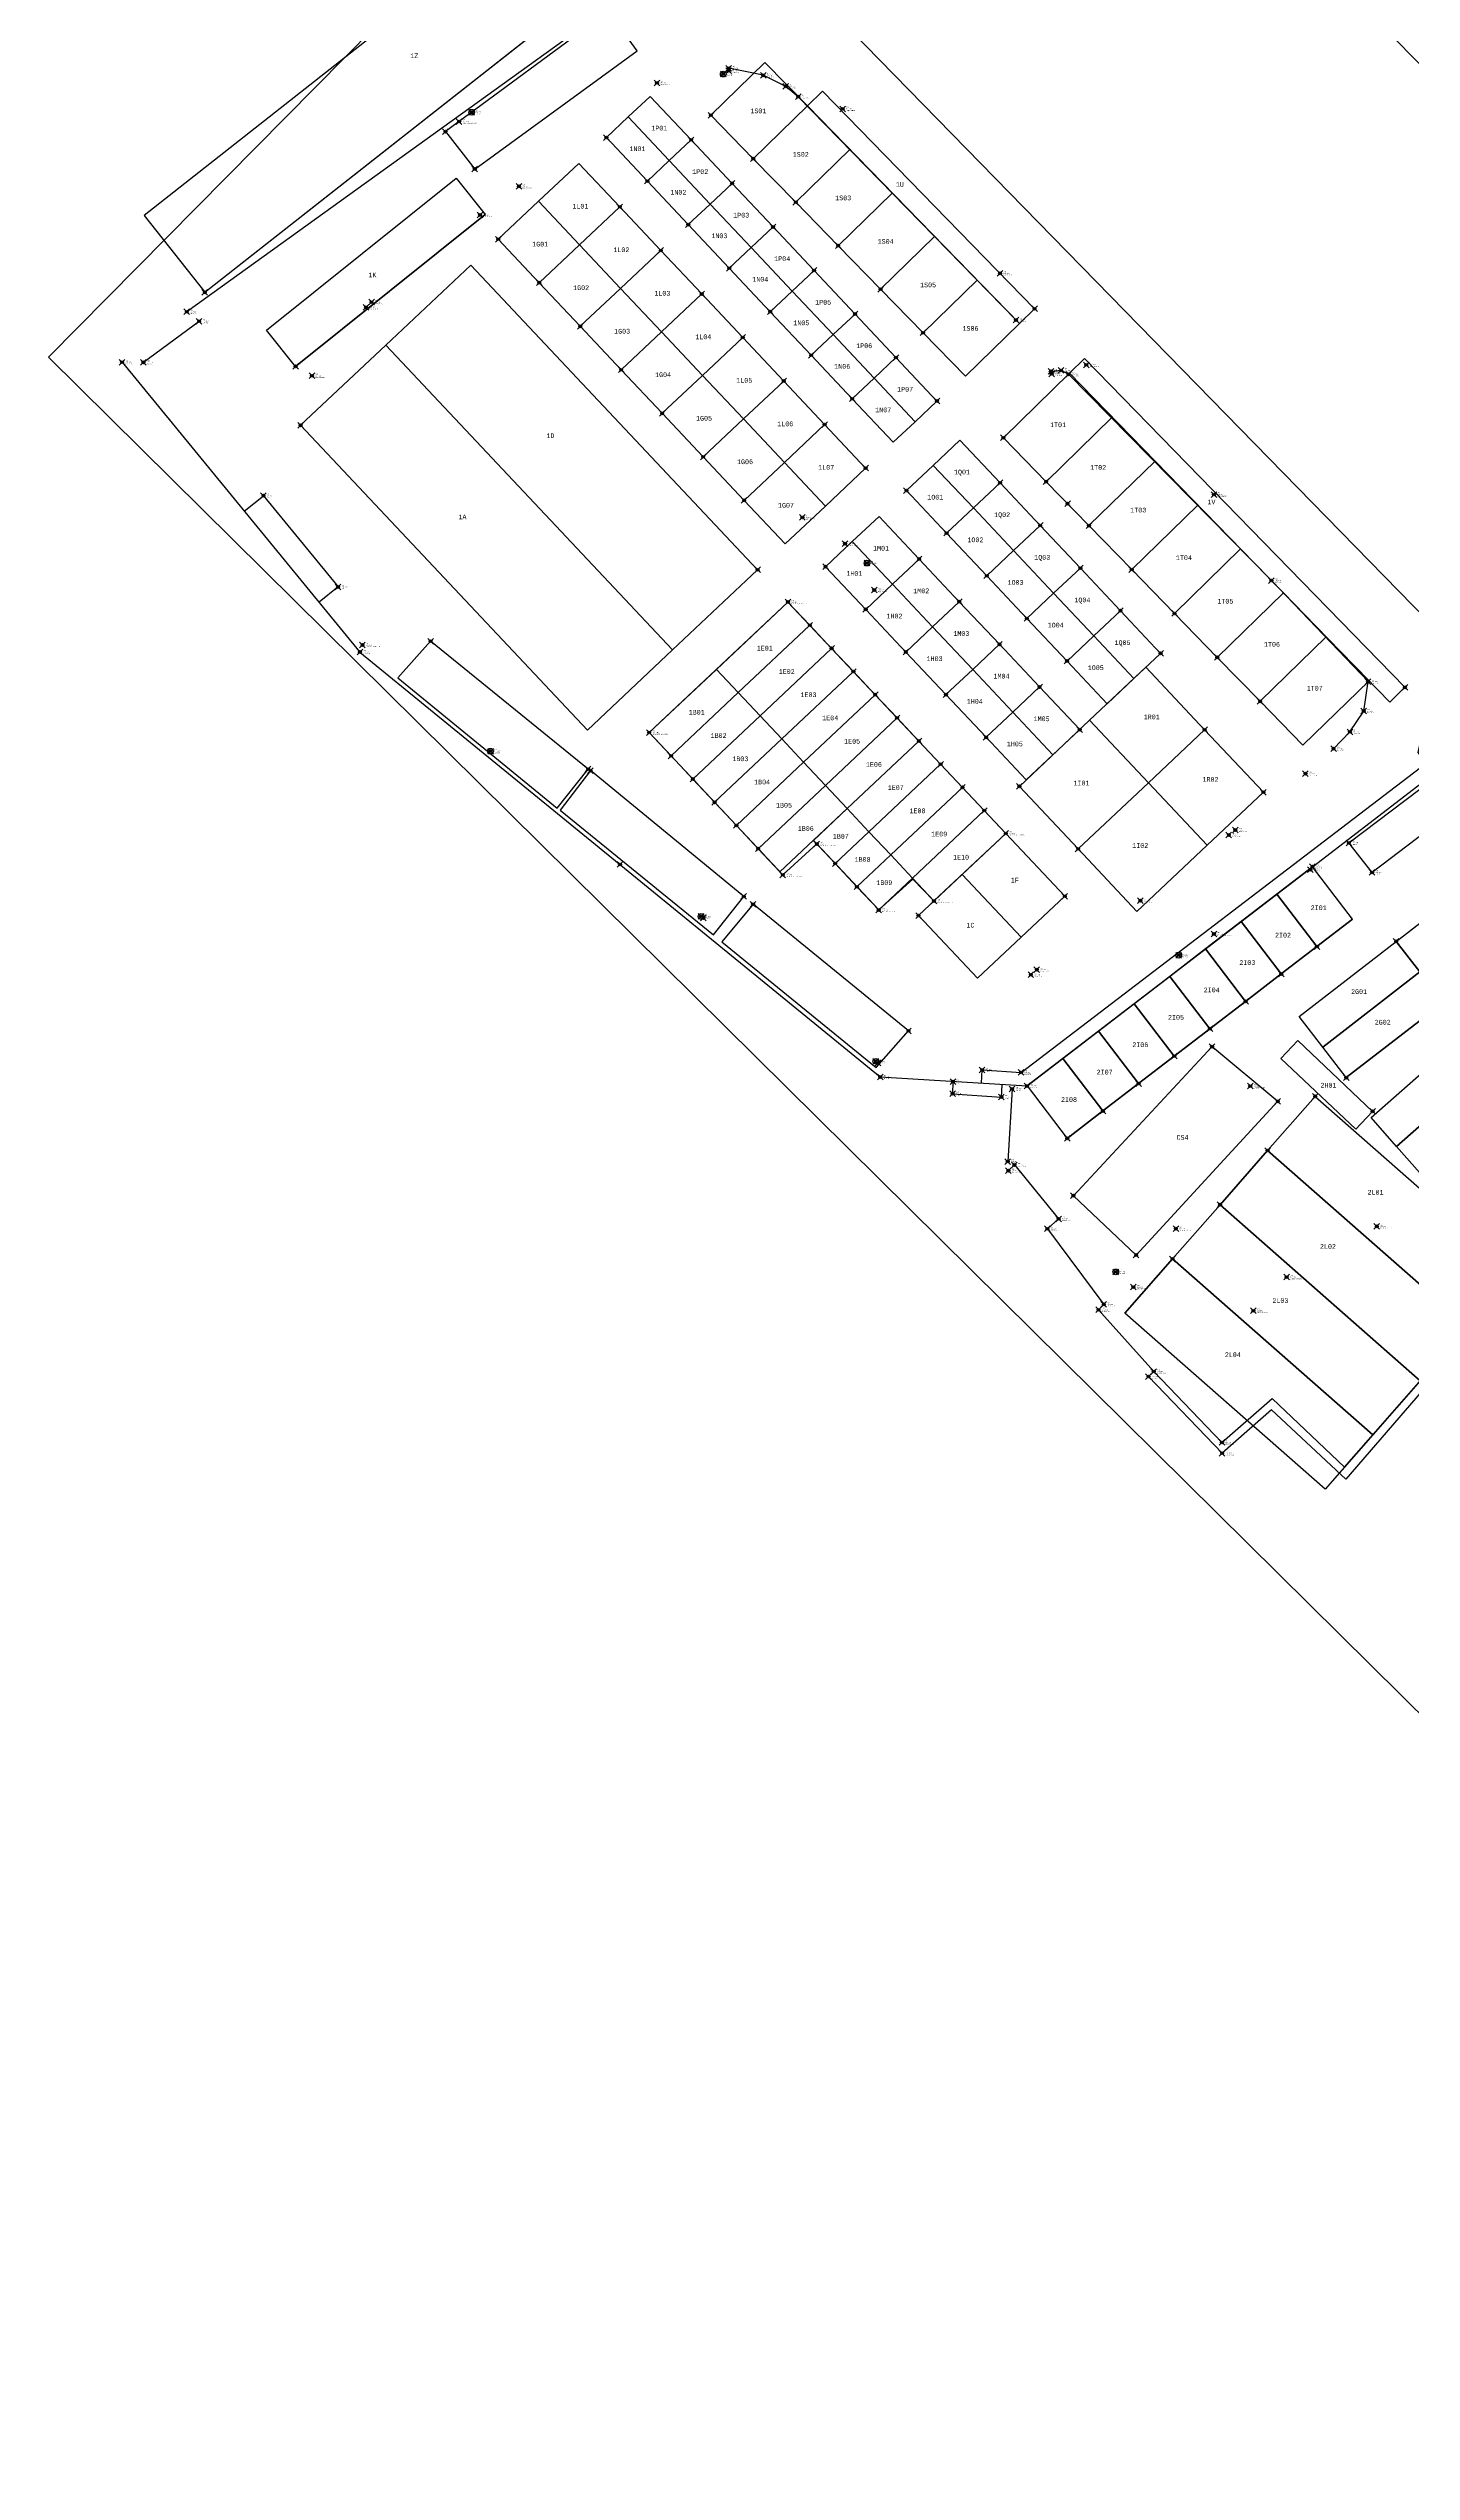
# Model space of a CAD drawing. Extents: x -300 to 1147333, y -89907 to 306044.
# Drawn here: x 771473 to 915940, y -89907 to 166816 of the extents above; entities that cross this region are included whole.
import ezdxf
from ezdxf.enums import TextEntityAlignment as Align

# ---------------------------------------------------------------- set-up
doc = ezdxf.new("R2010")
doc.units = 0
doc.header["$PDMODE"] = 35
doc.header["$PDSIZE"] = 300
for name, color, linetype in [('pntdesc', 1, 'Continuous'), ('pntelev', 2, 'Continuous'), ('pntno', 3, 'Continuous'), ('WF nome aree GPS', 7, 'Continuous'), ('WF nuovi punti', 6, 'Continuous')]:
    doc.layers.add(name, color=color, linetype=linetype)
for name, color, linetype, lineweight in [('WF ingombro stive 2', 1, 'Continuous', 30), ('WF lato di accesso', 40, 'Continuous', 30), ('WF piazzole', 6, 'Continuous', 30), ('WF vertice sinistro', 94, 'Continuous', 30)]:
    doc.layers.add(name, color=color, linetype=linetype, lineweight=lineweight)
doc.styles.get("Standard").update_dxf_attribs({"font": 'consola.ttf', "height": 500})
picture_1 = doc.add_image_def('image1.png', size_in_pixel=(2160, 1440))

msp = doc.modelspace()

# ---------------------------------------------------------------- linework, layer by layer
at = {"color": 244, "lineweight": 30, "true_color": 0x991b1e}
for points, elevation in [([(874014, 138053), (850943, 161706), (849622, 162802), (847227, 163976), (843581, 164728), (843560, 164446)], 2095), ([(907669, 92627), (909411, 94412), (910869, 96616), (911328, 99733), (901087, 110445), (879585, 132297), (878803, 132700), (877727, 132602), (877795, 132338)], 2505), ([(873207, 47923), (873848, 48520), (878534, 42814), (877341, 41765), (883326, 33749), (882766, 33179), (888612, 26640), (895845, 19119), (901172, 23766), (908834, 16516), (926637, 36779), (927185, 36274), (908989, 15245), (901084, 22590), (895863, 17984), (888058, 26103)], 339)]:
    msp.add_lwpolyline(points, dxfattribs=dict(at, elevation=elevation))
for points in [[(779273, 133571, 1954), (804488, 102869, 1078), (859622, 57846, 234), (875192, 56896, 360), (905434, 80120, 2651), (929939, 98932, 2113), (972274, 132821, 2133), (932308, 185020, 2207), (928260, 181864, 2212), (921136, 191292, 2143), (912688, 185261, 2335), (889054, 212917, 1692), (881837, 207775, 1649), (880756, 207024, 1675), (839674, 177483, 2809)], [(833292, 172882, 2863), (786136, 138919, 2008)], [(781538, 133562, 1933), (787438, 137922, 2012)], [(792226, 117800, 1504), (794260, 119431, 2904), (802168, 109763, 2849), (800150, 108151, 1229)], [(933432, 101642, 2187), (936156, 98000, 64), (911754, 79517, -37), (909295, 82651, -32), (930270, 98498, 2046), (929939, 98932, 2113)], [(870358, 57191, 321), (870425, 58590, 2574), (874548, 58321, 2529), (917488, 91098, 2611), (916642, 92215, 2014), (916889, 93347, 2014), (922446, 97350, 1996)], [(867334, 57340, 398), (867303, 56070, 354), (872465, 55724, 338), (872546, 57058, 339)], [(873600, 56583, 366), (873137, 48890, 340)]]:
    msp.add_polyline3d(points, dxfattribs=at)
for points in [[(948248, 133087, 2125), (919158, 104658, 2033), (854983, 170257, 2131), (883967, 198669, 2144)], [(872933, 83649, 2875), (865325, 76494, 3627), (863072, 78815, 3012), (859468, 75539, 2803), (852907, 82530, 2839), (849303, 79254, 2630), (835143, 94338, 2893), (849853, 108163, 2932)]]:
    msp.add_polyline3d(points, close=True, dxfattribs=at)
for centre in [(842985, 164102, 2570), (816329, 160056, 2736), (858226, 112292, 2848), (818325, 92363, 2592), (840645, 74853, 2507), (891264, 70744, 2520), (859156, 59504, 2487), (884598, 37194, 275)]:
    msp.add_circle(centre, 300, dxfattribs=at)
for p in [(842985, 164102, 2570), (843560, 164446, 2551), (843581, 164728, 2492), (835961, 163167, 2713), (847227, 163976, 2352), (849622, 162802, 2228), (850943, 161706, 2137), (815001, 159073, 2753), (816329, 160056, 2736), (855639, 160418, 2149), (821340, 152207, 2701), (817215, 149164, 2692), (872326, 142983, 2104), (786136, 138919, 2008), (805130, 139397, 2549), (805717, 139942, 2542), (787438, 137922, 2012), (874014, 138053, 2095), (779273, 133571, 1954), (781538, 133562, 1933), (881467, 133289, 2084), (799399, 132136, 2580), (877727, 132602, 2162), (877795, 132338, 2192), (878803, 132700, 2023), (879585, 132297, 2008), (794260, 119431, 2904), (895000, 119558, 1969), (851375, 117126, 2775), (855895, 114358, 2768), (858226, 112292, 2848), (901087, 110445, 1839), (802168, 109763, 2849), (849853, 108163, 2932), (859000, 109444, 2844), (804488, 102869, 1078), (804749, 103605, 2580), (911328, 99733, 1827), (910869, 96616, 1965), (818325, 92363, 2592), (835143, 94338, 2893), (907669, 92627, 2505), (909411, 94412, 2185), (904692, 89981, 2637), (852907, 82530, 2839), (872933, 83649, 2875), (896574, 83484, 2686), (897260, 84014, 2724), (909295, 82651, -32), (905221, 79802, 136), (905434, 80120, 2651), (911754, 79517, -37), (849303, 79254, 2630), (840645, 74853, 2507), (859468, 75539, 2803), (865325, 76494, 3627), (887203, 76520, 2740), (894996, 72989, 2556), (876221, 69219, 2745), (891264, 70744, 2520), (875590, 68674, 2748), (859156, 59504, 2487), (859622, 57846, 234), (867334, 57340, 398), (870425, 58590, 2574), (873600, 56583, 366), (874548, 58321, 2529), (875192, 56896, 360), (898853, 56875, 95), (867303, 56070, 354), (872465, 55724, 338), (873137, 48890, 340), (873848, 48520, 315), (873207, 47923, 339), (877341, 41765, 303), (878534, 42814, 329), (890958, 41777, 276), (912258, 42018, -99), (884598, 37194, 275), (902696, 36636, -91), (882766, 33179, 181), (883326, 33749, 188), (886457, 35580, 141), (899178, 33074, -79), (888058, 26103, 1487), (888612, 26640, 1447), (895845, 19119, 1256), (895863, 17984, 1236)]:
    msp.add_point(p, dxfattribs=at)
at = {"layer": 'WF ingombro stive 2'}
for points, elevation in [([(781633, 149127), (788044, 140981), (842383, 183722), (835964, 191880)], 2056), ([(841681, 159746), (847407, 165331), (851904, 160721), (846178, 155136)], 2856), ([(835244, 161743), (839586, 157131), (837266, 154947), (832924, 159559)], 2856), ([(875987, 139230), (874388, 137670), (851904, 160721), (853503, 162280)], 2856), ([(832924, 159559), (837266, 154947), (834947, 152763), (830604, 157375)], 2856), ([(846178, 155136), (851904, 160721), (856400, 156110), (850675, 150526)], 2856), ([(839586, 157131), (843928, 152518), (841609, 150334), (837266, 154947)], 2856), ([(837266, 154947), (841609, 150334), (839289, 148150), (834947, 152763)], 2856), ([(850675, 150526), (856400, 156110), (860897, 151500), (855172, 145916)], 2856), ([(817756, 149219), (797666, 133136), (794583, 136986), (814669, 153074)], -272079), ([(843928, 152518), (848271, 147906), (845951, 145722), (841609, 150334)], 2856), ([(855172, 145916), (860897, 151500), (865394, 146890), (859669, 141306)], 2856), ([(841609, 150334), (845951, 145722), (843631, 143538), (839289, 148150)], 2856), ([(848271, 147906), (852613, 143294), (850293, 141110), (845951, 145722)], 2856), ([(859669, 141306), (865394, 146890), (869891, 142280), (864165, 136695)], 2856), ([(845951, 145722), (850293, 141110), (847974, 138926), (843631, 143538)], 2856), ([(852613, 143294), (856955, 138682), (854636, 136498), (850293, 141110)], 2856), ([(864165, 136695), (869891, 142280), (874388, 137670), (868662, 132085)], 2856), ([(850293, 141110), (854636, 136498), (852316, 134314), (847974, 138926)], 2856), ([(856955, 138682), (861298, 134070), (858978, 131886), (854636, 136498)], 2856), ([(854636, 136498), (858978, 131886), (856659, 129702), (852316, 134314)], 2856), ([(861298, 134070), (865640, 129458), (863321, 127274), (858978, 131886)], 2856), ([(915238, 99129), (913638, 97570), (879688, 132397), (881288, 133957)], 1839), ([(858978, 131886), (863321, 127274), (861001, 125090), (856659, 129702)], 2856), ([(865244, 122647), (868076, 125314), (872330, 120796), (869498, 118130)], 2875), ([(862412, 119981), (865244, 122647), (869498, 118130), (866665, 115463)], 2875), ([(869498, 118130), (872330, 120796), (876583, 116279), (873751, 113612)], 2875), ([(866665, 115463), (869498, 118130), (873751, 113612), (870919, 110945)], 2875), ([(856667, 114572), (859500, 117239), (863753, 112721), (860921, 110055)], 2875), ([(873751, 113612), (876583, 116279), (880837, 111761), (878005, 109094)], 2875), ([(853835, 111906), (856667, 114572), (860921, 110055), (858089, 107388)], 2875), ([(870919, 110945), (873751, 113612), (878005, 109094), (875172, 106428)], 2875), ([(860921, 110055), (863753, 112721), (868007, 108203), (865174, 105537)], 2875), ([(878005, 109094), (880837, 111761), (885090, 107243), (882258, 104577)], 2875), ([(858089, 107388), (860921, 110055), (865174, 105537), (862342, 102870)], 2875), ([(865174, 105537), (868007, 108203), (872260, 103686), (869428, 101019)], 2875), ([(875172, 106428), (878005, 109094), (882258, 104577), (879426, 101910)], 2875), ([(862342, 102870), (865174, 105537), (869428, 101019), (866596, 98353)], 2875), ([(882258, 104577), (885090, 107243), (889344, 102725), (886512, 100059)], 2875), ([(869428, 101019), (872260, 103686), (876514, 99168), (873681, 96501)], 2875), ([(879426, 101910), (882258, 104577), (886512, 100059), (883679, 97392)], 2875), ([(866596, 98353), (869428, 101019), (873681, 96501), (870849, 93835)], 2875), ([(887775, 101248), (894006, 94630), (888047, 89019), (881816, 95637)], 2856), ([(873681, 96501), (876514, 99168), (880767, 94650), (877935, 91984)], 2875), ([(870849, 93835), (873681, 96501), (877935, 91984), (875103, 89317)], 2875), ([(874375, 88632), (881816, 95637), (888047, 89019), (880606, 82013)], 2856), ([(894006, 94630), (900237, 88012), (894278, 82401), (888047, 89019)], 2856), ([(880606, 82013), (888047, 89019), (894278, 82401), (886837, 75395)], 2856), ([(868309, 79300), (874562, 72650), (879187, 76999), (872933, 83649)], 2875), ([(905917, 71665), (909697, 74568), (905434, 80120), (901654, 77217)], 2651), ([(924591, 80159), (927097, 76915), (916809, 68968), (914303, 72212)], -11), ([(869938, 68301), (874562, 72650), (868309, 79300), (863684, 74951)], 2875), ([(902137, 68762), (905917, 71665), (901654, 77217), (897873, 74314)], 2651), ([(898356, 65859), (902137, 68762), (897873, 74314), (894093, 71411)], 2651), ([(914303, 72212), (916809, 68968), (906521, 61021), (904014, 64265)], -11), ([(894576, 62956), (898356, 65859), (894093, 71411), (890313, 68508)], 2651), ([(890796, 60053), (894576, 62956), (890313, 68508), (886532, 65605)], 2651), ([(916809, 68968), (919315, 65723), (909027, 57776), (906521, 61021)], -11), ([(887015, 57150), (890796, 60053), (886532, 65605), (882752, 62702)], 2651), ([(883235, 54247), (887015, 57150), (882752, 62702), (878972, 59799)], 2651), ([(921403, 62144), (924112, 59066), (914354, 50477), (911645, 53554)], -116), ([(879455, 51344), (883235, 54247), (878972, 59799), (875192, 56896)], 2651), ([(924112, 59066), (926821, 55989), (917063, 47399), (914354, 50477)], -116), ([(900684, 50052), (905726, 55790), (926954, 37139), (921912, 31400)], 302), ([(895642, 44313), (900684, 50052), (921912, 31400), (916870, 25662)], 302), ([(890600, 38575), (895642, 44313), (916870, 25662), (911828, 19923)], 302), ([(885558, 32836), (890600, 38575), (911828, 19923), (906786, 14185)], 302)]:
    msp.add_lwpolyline(points, close=True, dxfattribs=dict(at, elevation=elevation))
for points, elevation in [([(827684, 154641), (832026, 150029), (827760, 146012), (823418, 150624), (827684, 154641)], 2856), ([(823418, 150624), (827760, 146012), (823493, 141995), (819151, 146607), (823418, 150624)], 2856), ([(832026, 150029), (836369, 145417), (832102, 141400), (827760, 146012), (832026, 150029)], 2856), ([(837607, 103104), (807218, 135380), (816234, 143870), (846631, 111585), (837607, 103104)], 2856), ([(827760, 146012), (832102, 141400), (827836, 137383), (823493, 141995), (827760, 146012)], 2856), ([(836369, 145417), (840711, 140805), (836445, 136788), (832102, 141400), (836369, 145417)], 2856), ([(832102, 141400), (836445, 136788), (832178, 132771), (827836, 137383), (832102, 141400)], 2856), ([(840711, 140805), (845054, 136193), (840787, 132176), (836445, 136788), (840711, 140805)], 2856), ([(836445, 136788), (840787, 132176), (836521, 128159), (832178, 132771), (836445, 136788)], 2856), ([(845054, 136193), (849396, 131581), (845129, 127564), (840787, 132176), (845054, 136193)], 2856), ([(837607, 103104), (828598, 94607), (798202, 126891), (807218, 135380), (837607, 103104)], 2856), ([(840787, 132176), (845129, 127564), (840863, 123547), (836521, 128159), (840787, 132176)], 2856), ([(849396, 131581), (853738, 126969), (849472, 122952), (845129, 127564), (849396, 131581)], 2856), ([(872679, 125564), (879688, 132397), (884223, 127745), (877213, 120912), (872679, 125564)], 2008), ([(845129, 127564), (849472, 122952), (845205, 118935), (840863, 123547), (845129, 127564)], 2856), ([(853738, 126969), (858081, 122356), (853814, 118339), (849472, 122952), (853738, 126969)], 2856), ([(877213, 120912), (884223, 127745), (888758, 123093), (881748, 116260), (877213, 120912)], 2008), ([(849472, 122952), (853814, 118339), (849548, 114322), (845205, 118935), (849472, 122952)], 2856), ([(881748, 116260), (888758, 123093), (893292, 118442), (886283, 111609), (881748, 116260)], 1839), ([(886283, 111609), (893292, 118442), (897827, 113790), (890817, 106957), (886283, 111609)], 1839), ([(890817, 106957), (897827, 113790), (902362, 109138), (895352, 102305), (890817, 106957)], 1839), ([(852164, 105708), (844581, 98569), (842266, 101033), (849853, 108163), (852164, 105708)], 2875), ([(895352, 102305), (902362, 109138), (906897, 104486), (899887, 97653), (895352, 102305)], 1839), ([(854475, 103254), (846890, 96112), (844581, 98569), (852164, 105708), (854475, 103254)], 2875), ([(856786, 100799), (849199, 93655), (846890, 96112), (854475, 103254), (856786, 100799)], 2875), ([(899887, 97653), (906897, 104486), (911431, 99834), (904422, 93001), (899887, 97653)], 1839), ([(844581, 98569), (837463, 91867), (835143, 94338), (842266, 101033), (844581, 98569)], 2844), ([(859098, 98344), (851508, 91198), (849199, 93655), (856786, 100799), (859098, 98344)], 2875), ([(846890, 96112), (839770, 89409), (837463, 91867), (844581, 98569), (846890, 96112)], 2844), ([(861409, 95889), (853816, 88741), (851508, 91198), (859098, 98344), (861409, 95889)], 2875), ([(849199, 93655), (842078, 86951), (839770, 89409), (846890, 96112), (849199, 93655)], 2844), ([(863720, 93435), (856125, 86284), (853816, 88741), (861409, 95889), (863720, 93435)], 2875), ([(851508, 91198), (844385, 84492), (842078, 86951), (849199, 93655), (851508, 91198)], 2844), ([(866031, 90980), (858434, 83827), (856125, 86284), (863720, 93435), (866031, 90980)], 2875), ([(853816, 88741), (846693, 82034), (844385, 84492), (851508, 91198), (853816, 88741)], 2844), ([(868342, 88525), (860743, 81370), (858434, 83827), (866031, 90980), (868342, 88525)], 2875), ([(856125, 86284), (849000, 79576), (846693, 82034), (853816, 88741), (856125, 86284)], 2844), ([(870653, 86070), (863052, 78913), (860743, 81370), (868342, 88525), (870653, 86070)], 2875), ([(858430, 83823), (854854, 80456), (852547, 82915), (856125, 86284), (858434, 83827)], 2844), ([(872933, 83649), (865325, 76494), (863052, 78913), (870653, 86070), (872933, 83649)], 2875), ([(860743, 81370), (857161, 77998), (854854, 80456), (858434, 83827), (860741, 81368)], 2844), ([(863052, 78913), (859468, 75539), (857161, 77998), (860743, 81370), (863052, 78913)], 2844)]:
    msp.add_lwpolyline(points, dxfattribs=dict(at, elevation=elevation))
msp.add_lwpolyline([(903870, 61708), (911811, 54198), (910025, 52309), (902083, 59818)], close=True, dxfattribs=at)
at = {"layer": 'WF lato di accesso'}
for p, q in [((788044, 140981, 2056), (842383, 183722, 2056)), ((816646, 154043), (833874, 166555)), ((835244, 161743, 2856), (839586, 157131, 2856)), ((853503, 162280, 2856), (875987, 139230, 2856)), ((841681, 159746, 2856), (846178, 155136, 2856)), ((830604, 157375, 2856), (834947, 152763, 2856)), ((839586, 157131, 2856), (843928, 152518, 2856)), ((827684, 154641, 2856), (832026, 150029, 2856)), ((846178, 155136, 2856), (850675, 150526, 2856)), ((834947, 152763, 2856), (839289, 148150, 2856)), ((843928, 152518, 2856), (848271, 147906, 2856)), ((797666, 133136, -272079), (817756, 149219, -272079)), ((832026, 150029, 2856), (836369, 145417, 2856)), ((850675, 150526, 2856), (855172, 145916, 2856)), ((819151, 146607, 2856), (823493, 141995, 2856)), ((839289, 148150, 2856), (843631, 143538, 2856)), ((848271, 147906, 2856), (852613, 143294, 2856)), ((816234, 143870, 2856), (846631, 111585, 2856)), ((836369, 145417, 2856), (840711, 140805, 2856)), ((855172, 145916, 2856), (859669, 141306, 2856)), ((823493, 141995, 2856), (827836, 137383, 2856)), ((843631, 143538, 2856), (847974, 138926, 2856)), ((852613, 143294, 2856), (856955, 138682, 2856)), ((859669, 141306, 2856), (864165, 136695, 2856)), ((840711, 140805, 2856), (845054, 136193, 2856)), ((847974, 138926, 2856), (852316, 134314, 2856)), ((856955, 138682, 2856), (861298, 134070, 2856)), ((827836, 137383, 2856), (832178, 132771, 2856)), ((845054, 136193, 2856), (849396, 131581, 2856)), ((864165, 136695, 2856), (868662, 132085, 2856)), ((852316, 134314, 2856), (856659, 129702, 2856)), ((861298, 134070, 2856), (865640, 129458, 2856)), ((915238, 99129, 1839), (881288, 133957, 1839)), ((832178, 132771, 2856), (836521, 128159, 2856)), ((849396, 131581, 2856), (853738, 126969, 2856)), ((856659, 129702, 2856), (861001, 125090, 2856)), ((798202, 126891, 2856), (828598, 94607, 2856)), ((836521, 128159, 2856), (840863, 123547, 2856)), ((853738, 126969, 2856), (858081, 122356, 2856)), ((840863, 123547, 2856), (845205, 118935, 2856)), ((872330, 120796, 2875), (868076, 125314, 2875)), ((872679, 125564, 2008), (877213, 120912, 2008)), ((876583, 116279, 2875), (872330, 120796, 2875)), ((877213, 120912, 2008), (881748, 116260, 1839)), ((845205, 118935, 2856), (849548, 114322, 2856)), ((862412, 119981, 2875), (866665, 115463, 2875)), ((863753, 112721, 2875), (859500, 117239, 2875)), ((880837, 111761, 2875), (876583, 116279, 2875)), ((881748, 116260, 1839), (886283, 111609, 1839)), ((866665, 115463, 2875), (870919, 110945, 2875)), ((853835, 111906, 2875), (858089, 107388, 2875)), ((868007, 108203, 2875), (863753, 112721, 2875)), ((870919, 110945, 2875), (875172, 106428, 2875)), ((885090, 107243, 2875), (880837, 111761, 2875)), ((886283, 111609, 1839), (890817, 106957, 1839)), ((849853, 108163, 2875), (852164, 105708, 2875)), ((872260, 103686, 2875), (868007, 108203, 2875)), ((852164, 105708, 2875), (854475, 103254, 2875)), ((858089, 107388, 2875), (862342, 102870, 2875)), ((875172, 106428, 2875), (879426, 101910, 2875)), ((889344, 102725, 2875), (885090, 107243, 2875)), ((890817, 106957, 1839), (895352, 102305, 1839)), ((828671, 90464), (811981, 104015)), ((854475, 103254, 2875), (856786, 100799, 2875)), ((862342, 102870, 2875), (866596, 98353, 2875)), ((876514, 99168, 2875), (872260, 103686, 2875)), ((856786, 100799, 2875), (859098, 98344, 2875)), ((879426, 101910, 2875), (883679, 97392, 2875)), ((894006, 94630, 2856), (887775, 101248, 2856)), ((895352, 102305, 1839), (899887, 97653, 1839)), ((859098, 98344, 2875), (861409, 95889, 2875)), ((866596, 98353, 2875), (870849, 93835, 2875)), ((880767, 94650, 2856), (876514, 99168, 2875)), ((899887, 97653, 1839), (904422, 93001, 1839)), ((861409, 95889, 2875), (863720, 93435, 2875)), ((835143, 94338, 2844), (837463, 91867, 2844)), ((863720, 93435, 2875), (866031, 90980, 2875)), ((870849, 93835, 2875), (875103, 89317, 2856)), ((900237, 88012, 2856), (894006, 94630, 2856)), ((845167, 76972), (828913, 90303)), ((837463, 91867, 2844), (839770, 89409, 2844)), ((866031, 90980, 2875), (868342, 88525, 2875)), ((839770, 89409, 2844), (842078, 86951, 2844)), ((868342, 88525, 2875), (870653, 86070, 2875)), ((874375, 88632, 2856), (880606, 82013, 2856)), ((842078, 86951, 2844), (844385, 84492, 2844)), ((870653, 86070, 2875), (872933, 83649, 2875)), ((844385, 84492, 2844), (846693, 82034, 2844)), ((852547, 82915, 2844), (854854, 80456, 2844)), ((872933, 83649, 2875), (879187, 76999, 2875)), ((846693, 82034, 2844), (849000, 79576, 2844)), ((854854, 80456, 2844), (857161, 77998, 2844)), ((880606, 82013, 2856), (886837, 75395, 2856)), ((914303, 72212, -11), (924591, 80159, -11)), ((857161, 77998, 2844), (859468, 75539, 2803)), ((862623, 62733), (846150, 76152)), ((869938, 68301, 2875), (863684, 74951, 2875)), ((909697, 74568, 2651), (905917, 71665, 2651)), ((904014, 64265, -11), (914303, 72212, -11)), ((905917, 71665, 2651), (902137, 68762, 2651)), ((902137, 68762, 2651), (898356, 65859, 2651)), ((898356, 65859, 2651), (894576, 62956, 2651)), ((909027, 57776, -11), (919315, 65723, -11)), ((894576, 62956, 2651), (890796, 60053, 2651)), ((903870, 61708), (911811, 54198)), ((911645, 53554, -116), (921403, 62144, -116)), ((890796, 60053, 2651), (887015, 57150, 2651)), ((887015, 57150, 2651), (883235, 54247, 2651)), ((883235, 54247, 2651), (879455, 51344, 2651)), ((905726, 55790, 302), (900684, 50052, 302)), ((900684, 50052, 302), (895642, 44313, 302)), ((895642, 44313, 302), (890600, 38575, 302)), ((890600, 38575, 302), (885558, 32836, 302))]:
    msp.add_line(p, q, dxfattribs=at)
at = {"layer": 'WF nuovi punti'}
for p in [(813551, 158001), (816646, 154043), (879481, 118586, 1924), (804488, 102869, 1078), (811981, 104015), (828671, 90464), (828913, 90303), (832055, 80358, 656), (832055, 80358, 656), (845167, 76972), (840897, 74691, 2507), (840897, 74691, 2507), (846150, 76152), (862623, 62733), (859387, 59313, 2487), (894793, 61059), (901767, 55267), (880096, 45267), (886752, 38982)]:
    msp.add_point(p, dxfattribs=at)
at = {"layer": 'WF piazzole'}
for points in [[(813551, 158001), (816646, 154043), (833874, 166555), (830836, 170746), (813551, 158001)], [(811981, 104015), (808510, 100124), (825395, 86342), (828671, 90464), (811981, 104015)], [(828913, 90303), (825697, 86104), (841962, 72896), (845167, 76972), (828913, 90303)], [(880096, 45267), (894793, 61059), (901767, 55267), (886752, 38982), (880096, 45267)]]:
    msp.add_lwpolyline(points, dxfattribs=at)
msp.add_lwpolyline([(846150, 76152), (842845, 72175), (859197, 58864), (862623, 62733)], close=True, dxfattribs=at)
at = {"layer": 'WF vertice sinistro'}
for p in [(841681, 159746, 2856), (830604, 157375, 2856), (839586, 157131, 2856), (816646, 154043), (846178, 155136, 2856), (834947, 152763, 2856), (843928, 152518, 2856), (832026, 150029, 2856), (850675, 150526, 2856), (819151, 146607, 2856), (839289, 148150, 2856), (848271, 147906, 2856), (836369, 145417, 2856), (843631, 143538, 2856), (855172, 145916, 2856), (788044, 140981, 2056), (823493, 141995, 2856), (852613, 143294, 2856), (859669, 141306, 2856), (840711, 140805, 2856), (847974, 138926, 2856), (856955, 138682, 2856), (875987, 139230, 2856), (827836, 137383, 2856), (845054, 136193, 2856), (864165, 136695, 2856), (852316, 134314, 2856), (861298, 134070, 2856), (797666, 133136, -272079), (832178, 132771, 2856), (849396, 131581, 2856), (836521, 128159, 2856), (856659, 129702, 2856), (865640, 129458, 2856), (798202, 126891, 2856), (853738, 126969, 2856), (872679, 125564, 2008), (840863, 123547, 2856), (858081, 122356, 2856), (872330, 120796, 2875), (877213, 120912, 2008), (845205, 118935, 2856), (862412, 119981, 2875), (866665, 115463, 2875), (876583, 116279, 2875), (881748, 116260, 1839), (863753, 112721, 2875), (846631, 111585, 2856), (853835, 111906, 2875), (870919, 110945, 2875), (880837, 111761, 2875), (886283, 111609, 1839), (868007, 108203, 2875), (852164, 105708, 2875), (858089, 107388, 2875), (875172, 106428, 2875), (885090, 107243, 2875), (890817, 106957, 1839), (854475, 103254, 2875), (862342, 102870, 2875), (872260, 103686, 2875), (889344, 102725, 2875), (856786, 100799, 2875), (879426, 101910, 2875), (895352, 102305, 1839), (859098, 98344, 2875), (866596, 98353, 2875), (876514, 99168, 2875), (899887, 97653, 1839), (915238, 99129, 1839), (861409, 95889, 2875), (835143, 94338, 2844), (863720, 93435, 2875), (870849, 93835, 2875), (880767, 94650, 2856), (894006, 94630, 2856), (828671, 90464), (837463, 91867, 2844), (866031, 90980, 2875), (839770, 89409, 2844), (868342, 88525, 2875), (874375, 88632, 2856), (900237, 88012, 2856), (842078, 86951, 2844), (844385, 84492, 2844), (870653, 86070, 2875), (846693, 82034, 2844), (852907, 82530, 2839), (872933, 83649, 2875), (880606, 82013, 2856), (854854, 80456, 2844), (845167, 76972), (857161, 77998, 2844), (879187, 76999, 2875), (863684, 74951, 2875), (905917, 71665, 2651), (914303, 72212, -11), (902137, 68762, 2651), (898356, 65859, 2651), (862624, 62733), (894576, 62956, 2651), (890796, 60053, 2651), (887015, 57150, 2651), (909027, 57776, -11), (883235, 54247, 2651), (905726, 55790, 302), (911811, 54198), (879455, 51344, 2651), (900684, 50052, 302), (895642, 44313, 302), (890600, 38575, 302)]:
    msp.add_point(p, dxfattribs=at)

# ---------------------------------------------------------------- texts
at = {"layer": 'pntdesc', "color": 244, "lineweight": 30, "true_color": 0x991b1e}
for s, p in [('Muro CLS', (843949, 164279, 2551)), ('Muro CLS', (843970, 164561, 2492)), ('Riga bianca', (836350, 163000, 2713)), ('Idrante', (843374, 163935, 2570)), ('Muro CLS', (847616, 163810, 2352)), ('Muro CLS', (850011, 162635, 2228)), ('Idrante', (816718, 159889, 2736)), ('Muro CLS', (851332, 161539, 2137)), ('Riga bianca', (856028, 160251, 2149)), ('Palo illuminazione', (815390, 158906, 2753)), ('Riga bianca', (821729, 152040, 2701)), ('Riga bianca', (817604, 148997, 2692)), ('Riga bianca', (872715, 142816, 2104)), ('Muro CLS', (786525, 138752, 2008)), ('Blocco CLS', (805519, 139230, 2549)), ('Blocco CLS', (806106, 139775, 2542)), ('Sbarra', (787827, 137756, 2012)), ('Muro CLS', (874403, 137886, 2095)), ('Muro CLS', (779662, 133404, 1954)), ('Sbarra', (781927, 133395, 1933)), ('Riga bianca', (799788, 131969, 2580)), ('Muro CLS', (878116, 132435, 2162)), ('Muro CLS', (878184, 132171, 2192)), ('Muro CLS', (879192, 132533, 2023)), ('Muro CLS', (879974, 132130, 2008)), ('Riga bianca', (881856, 133123, 2084)), ('Box', (794649, 119264, 2904)), ('Riga bianca', (895389, 119391, 1969)), ('Riga bianca', (851764, 116959, 2775)), ('Riga bianca', (856284, 114192, 2768)), ('Idrante', (858615, 112125, 2848)), ('Box', (802557, 109596, 2849)), ('Baraccatura acciaio', (850242, 107996, 2932)), ('Riga bianca', (859388, 109278, 2844)), ('Muro CLS', (901476, 110278, 1839)), ('Muro CLS', (804877, 102702, 1078)), ('Palo illuminazione', (805138, 103438, 2580)), ('Muro CLS', (911717, 99567, 1827)), ('Muro CLS', (911258, 96449, 1965)), ('Baraccatura acciaio', (835532, 94172, 2893)), ('Muro CLS', (908058, 92461, 2505)), ('Muro CLS', (909800, 94245, 2185)), ('Idrante', (818714, 92196, 2592)), ('Riga bianca', (905081, 89814, 2637)), ('Baraccatura acciaio', (853296, 82363, 2839)), ('Baraccatura acciaio', (873322, 83482, 2875)), ('Blocco CLS', (896963, 83317, 2686)), ('Blocco CLS', (897649, 83847, 2724)), ('Rampa', (909684, 82484, -32)), ('Muro CLS', (905610, 79635, 136)), ('Muro CLS', (905823, 79953, 2651)), ('Baraccatura acciaio', (849692, 79087, 2630)), ('Rampa', (912143, 79350, -37)), ('Idrante', (841034, 74686, 2507)), ('Baraccatura acciaio', (859857, 75372, 2803)), ('Baraccatura acciaio', (865714, 76327, 3627)), ('Riga bianca', (887592, 76353, 2740)), ('Palo illuminazione', (895385, 72822, 2556)), ('Idrante', (891653, 70577, 2520)), ('Blocco CLS', (875979, 68507, 2748)), ('Blocco CLS', (876610, 69052, 2745)), ('Idrante', (859545, 59338, 2487)), ('Muro CLS', (860011, 57680, 234)), ('Scala', (867723, 57173, 398)), ('Pedonale', (870814, 58424, 2574)), ('Pedonale', (874937, 58154, 2529)), ('Muro CLS', (875580, 56729, 360)), ('Ingombro stive', (899242, 56708, 95)), ('Scala', (867692, 55903, 354)), ('Scala', (872854, 55558, 338)), ('Sbarra', (873989, 56417, 366)), ('Sbarra', (873526, 48723, 340)), ('Blocco CLS', (873596, 47756, 339)), ('Blocco CLS', (874237, 48353, 315)), ('Blocco CLS', (877730, 41598, 303)), ('Blocco CLS', (878923, 42648, 329)), ('Ingombro stive', (891347, 41611, 276)), ('Ingombro stive', (912647, 41852, -99)), ('Idrante', (884987, 37028, 275)), ('Ingombro stive', (903085, 36469, -91)), ('Blocco CLS', (883715, 33582, 188)), ('Ingombro stive', (886846, 35414, 141)), ('Blocco CLS', (883155, 33012, 181)), ('Ingombro stive', (899567, 32907, -79)), ('Blocco CLS', (888447, 25937, 1487)), ('Blocco CLS', (889001, 26473, 1447)), ('Blocco CLS', (896234, 18953, 1256)), ('Blocco CLS', (896252, 17817, 1236))]:
    msp.add_text(s, height=100, dxfattribs=at).set_placement(p, align=Align.MIDDLE_LEFT)
at = {"layer": 'pntelev', "color": 244, "lineweight": 30, "true_color": 0x991b1e}
for s, p in [('274.543', (843949, 164446, 2551)), ('274.484', (843970, 164728, 2492)), ('274.704', (836350, 163167, 2713)), ('274.561', (843374, 164102, 2570)), ('274.343', (847616, 163976, 2352)), ('274.220', (850011, 162802, 2228)), ('274.128', (851332, 161706, 2137)), ('274.727', (816718, 160056, 2736)), ('274.140', (856028, 160418, 2149)), ('274.744', (815390, 159073, 2753)), ('274.693', (821729, 152207, 2701)), ('274.684', (817604, 149164, 2692)), ('274.095', (872715, 142983, 2104)), ('273.999', (786525, 138919, 2008)), ('274.541', (805519, 139397, 2549)), ('274.534', (806106, 139942, 2542)), ('274.003', (787827, 137922, 2012)), ('274.086', (874403, 138053, 2095)), ('273.946', (779662, 133571, 1954)), ('273.924', (781927, 133562, 1933)), ('274.572', (799788, 132136, 2580)), ('274.154', (878116, 132602, 2162)), ('274.183', (878184, 132338, 2192)), ('274.015', (879192, 132700, 2023)), ('274.000', (879974, 132297, 2008)), ('274.075', (881856, 133289, 2084)), ('274.896', (794649, 119431, 2904)), ('273.960', (895389, 119558, 1969)), ('274.767', (851764, 117126, 2775)), ('274.760', (856284, 114358, 2768)), ('274.840', (858615, 112292, 2848)), ('273.830', (901476, 110445, 1839)), ('274.840', (802557, 109763, 2849)), ('274.924', (850242, 108163, 2932)), ('274.835', (859388, 109444, 2844)), ('273.070', (804877, 102869, 1078)), ('274.572', (805138, 103605, 2580)), ('273.818', (911717, 99733, 1827)), ('273.956', (911258, 96616, 1965)), ('274.885', (835532, 94338, 2893)), ('274.497', (908058, 92627, 2505)), ('274.177', (909800, 94412, 2185)), ('274.583', (818714, 92363, 2592)), ('274.629', (905081, 89981, 2637)), ('274.831', (853296, 82530, 2839)), ('274.866', (873322, 83649, 2875)), ('274.677', (896963, 83484, 2686)), ('274.715', (897649, 84014, 2724)), ('271.960', (909684, 82651, -32)), ('272.127', (905610, 79802, 136)), ('274.642', (905823, 80120, 2651)), ('274.622', (849692, 79254, 2630)), ('271.955', (912143, 79517, -37)), ('274.499', (841034, 74853, 2507)), ('274.794', (859857, 75539, 2803)), ('275.618', (865714, 76494, 3627)), ('274.732', (887592, 76520, 2740)), ('274.547', (895385, 72989, 2556)), ('274.512', (891653, 70744, 2520)), ('274.739', (875979, 68674, 2748)), ('274.737', (876610, 69219, 2745)), ('274.478', (859545, 59504, 2487)), ('272.225', (860011, 57846, 234)), ('272.390', (867723, 57340, 398)), ('274.565', (870814, 58590, 2574)), ('272.357', (873989, 56583, 366)), ('274.521', (874937, 58321, 2529)), ('272.352', (875580, 56896, 360)), ('272.087', (899242, 56875, 95)), ('272.346', (867692, 56070, 354)), ('272.329', (872854, 55724, 338)), ('272.331', (873526, 48890, 340)), ('272.331', (873596, 47923, 339)), ('272.306', (874237, 48520, 315)), ('272.294', (877730, 41765, 303)), ('272.320', (878923, 42814, 329)), ('272.268', (891347, 41777, 276)), ('271.892', (912647, 42018, -99)), ('272.266', (884987, 37194, 275)), ('271.901', (903085, 36636, -91)), ('272.179', (883715, 33749, 188)), ('272.132', (886846, 35580, 141)), ('272.173', (883155, 33179, 181)), ('271.912', (899567, 33074, -79)), ('273.478', (888447, 26103, 1487)), ('273.438', (889001, 26640, 1447)), ('273.247', (896234, 19119, 1256)), ('273.228', (896252, 17984, 1236))]:
    msp.add_text(s, height=100, dxfattribs=at).set_placement(p, align=Align.MIDDLE_LEFT)
at = {"layer": 'pntno', "color": 244, "lineweight": 30, "true_color": 0x991b1e}
for s, p in [('369', (843374, 164269, 2570)), ('368', (843949, 164613, 2551)), ('367', (843970, 164894, 2492)), ('370', (836350, 163334, 2713)), ('366', (847616, 164143, 2352)), ('365', (850011, 162969, 2228)), ('364', (851332, 161873, 2137)), ('336', (815390, 159240, 2753)), ('337', (816718, 160223, 2736)), ('363', (856028, 160585, 2149)), ('339', (821729, 152374, 2701)), ('338', (817604, 149331, 2692)), ('362', (872715, 143150, 2104)), ('330', (786525, 139086, 2008)), ('333', (805519, 139564, 2549)), ('334', (806106, 140108, 2542)), ('332', (787827, 138089, 2012)), ('361', (874403, 138220, 2095)), ('329', (779662, 133738, 1954)), ('331', (781927, 133728, 1933)), ('356', (881856, 133456, 2084)), ('335', (799788, 132303, 2580)), ('359', (878116, 132769, 2162)), ('360', (878184, 132505, 2192)), ('358', (879192, 132867, 2023)), ('357', (879974, 132464, 2008)), ('328', (794649, 119598, 2904)), ('355', (895389, 119725, 1969)), ('341', (851764, 117293, 2775)), ('342', (856284, 114525, 2768)), ('344', (858615, 112459, 2848)), ('354', (901476, 110612, 1839)), ('327', (802557, 109929, 2849)), ('340', (850242, 108330, 2932)), ('343', (859388, 109611, 2844)), ('441', (804877, 103035, 1078)), ('326', (805138, 103771, 2580)), ('353', (911717, 99900, 1827)), ('352', (911258, 96783, 1965)), ('325', (818714, 92529, 2592)), ('322', (835532, 94505, 2893)), ('350', (908058, 92794, 2505)), ('351', (909800, 94579, 2185)), ('349', (905081, 90148, 2637)), ('320', (853296, 82697, 2839)), ('345', (873322, 83816, 2875)), ('347', (896963, 83651, 2686)), ('348', (897649, 84181, 2724)), ('274', (909684, 82817, -32)), ('273', (905610, 79969, 136)), ('311', (905823, 80286, 2651)), ('275', (912143, 79684, -37)), ('321', (849692, 79420, 2630)), ('324', (841034, 75019, 2507)), ('319', (859857, 75706, 2803)), ('318', (865714, 76661, 3627)), ('346', (887592, 76687, 2740)), ('312', (895385, 73155, 2556)), ('317', (876610, 69385, 2745)), ('313', (891653, 70911, 2520)), ('316', (875979, 68841, 2748)), ('323', (859545, 59671, 2487)), ('268', (860011, 58013, 234)), ('269', (867723, 57506, 398)), ('315', (870814, 58757, 2574)), ('104', (873989, 56750, 366)), ('314', (874937, 58487, 2529)), ('272', (875580, 57063, 360)), ('120', (899242, 57042, 95)), ('270', (867692, 56237, 354)), ('271', (872854, 55891, 338)), ('103', (873526, 49057, 340)), ('102', (873596, 48090, 339)), ('105', (874237, 48686, 315)), ('107', (877730, 41932, 303)), ('106', (878923, 42981, 329)), ('116', (891347, 41944, 276)), ('119', (912647, 42185, -99)), ('110', (884987, 37361, 275)), ('118', (903085, 36803, -91)), ('109', (883155, 33345, 181)), ('108', (883715, 33916, 188)), ('115', (886846, 35747, 141)), ('117', (899567, 33241, -79)), ('113', (888447, 26270, 1487)), ('114', (889001, 26806, 1447)), ('111', (896234, 19286, 1256)), ('112', (896252, 18151, 1236))]:
    msp.add_text(s, height=100, dxfattribs=at).set_placement(p, align=Align.MIDDLE_LEFT)
at = {"layer": 'WF nome aree GPS'}
for s, p in [('1Z', (809822, 165793)), ('1S01', (845864, 159952)), ('1P01', (835367, 158127)), ('1N01', (833047, 155943)), ('1S02', (850360, 155342)), ('1N02', (837390, 151331)), ('1P02', (839709, 153515)), ('1U', (861291, 152161)), ('1L01', (827004, 149851)), ('1P03', (844052, 148903)), ('1S03', (854857, 150731)), ('1G01', (822738, 145834)), ('1N03', (841732, 146719)), ('1S04', (859354, 146121)), ('1L02', (831347, 145239)), ('1P04', (848394, 144291)), ('1K', (805380, 142568)), ('1G02', (827080, 141222)), ('1N04', (846074, 142107)), ('1S05', (863851, 141511)), ('1L03', (835689, 140627)), ('1P05', (852736, 139679)), ('1G03', (831423, 136610)), ('1L04', (840032, 136015)), ('1N05', (850417, 137495)), ('1S06', (868347, 136901)), ('1P06', (857079, 135067)), ('1G04', (835765, 131998)), ('1L05', (844374, 131403)), ('1N06', (854759, 132883)), ('1P07', (861421, 130455)), ('1N07', (859101, 128271)), ('1D', (824246, 125532)), ('1G05', (840107, 127386)), ('1L06', (848716, 126791)), ('1T01', (877625, 126695, -915)), ('1G06', (844450, 122774)), ('1L07', (853059, 122179)), ('1Q01', (867447, 121691, -49)), ('1T02', (881879, 122177, -915)), ('1G07', (848792, 118162)), ('1O01', (864615, 119024, -49)), ('1T03', (886132, 117659, -915)), ('1V', (894308, 118519, -915)), ('1A', (814930, 116939)), ('1Q02', (871700, 117173, -49)), ('1M01', (858870, 113616, -49)), ('1O02', (868868, 114507, -49)), ('1Q03', (875954, 112656, -49)), ('1T04', (890967, 112609, -915)), ('1H01', (856038, 110949, -49)), ('1O03', (873122, 109989, -49)), ('1M02', (863124, 109098, -49)), ('1Q04', (880207, 108138, -49)), ('1T05', (895360, 108000, -915)), ('1H02', (860291, 106431, -49)), ('1O04', (877375, 105471, -49)), ('1E01', (846549, 103025, -49)), ('1M03', (867377, 104580, -49)), ('1Q05', (884461, 103620, -49)), ('1T06', (900299, 103435, -1085)), ('1E02', (848869, 100553, -49)), ('1H03', (864545, 101914, -49)), ('1M04', (871631, 100063, -49)), ('1O05', (881629, 100954, -49)), ('1E03', (851177, 98095, -49)), ('1H04', (868798, 97396, -49)), ('1T07', (904833, 98783, -1085)), ('1B01', (839327, 96237)), ('1E04', (853484, 95637, -49)), ('1M05', (875884, 95545, -49)), ('1R01', (887552, 95743, -49)), ('1B02', (841647, 93766)), ('1E05', (855804, 93165, -49)), ('1H05', (873052, 92878, -49)), ('1B03', (843955, 91307)), ('1E06', (858112, 90707, -49)), ('1B04', (846262, 88849)), ('1E07', (860421, 88250, -49)), ('1I01', (880111, 88737, -49)), ('1R02', (893784, 89125, -49)), ('1B05', (848582, 86378)), ('1E08', (862730, 85793, -49)), ('1B06', (850890, 83919)), ('1B07', (854602, 83100)), ('1E09', (865036, 83334, -49)), ('1I02', (886343, 82119, -49)), ('1B08', (856909, 80642)), ('1E10', (867347, 80879, -49)), ('1B09', (859216, 78183)), ('1F', (873459, 78449, -49)), ('2I01', (905249, 75526, -49)), ('1C', (868765, 73674, -49)), ('2I02', (901469, 72623, -49)), ('2I03', (897688, 69721, -49)), ('2I04', (893908, 66818, -49)), ('2G01', (909529, 66642, -60)), ('2I05', (890128, 63915, -49)), ('2G02', (912036, 63398, -60)), ('2I06', (886347, 61012, -49)), ('2I07', (882567, 58109, -49)), ('2H01', (906287, 56719, -49)), ('2I08', (878787, 55206, -49)), ('CS4', (891026, 51192, -49)), ('2L01', (911276, 45379, -49)), ('2L02', (906234, 39641, -49)), ('2L03', (901192, 33902, -351)), ('2L04', (896150, 28164, -49))]:
    msp.add_text(s, height=500, dxfattribs=at).set_placement(p)

# ---------------------------------------------------------------- pictures from other files: only their frames are drawn
image = msp.add_image(picture_1, insert=(771473, 134093, 2125), size_in_units=(318576, 212384), rotation=-44.67868)
image.dxf.flags = 7

doc.saveas('drawing.dxf')
